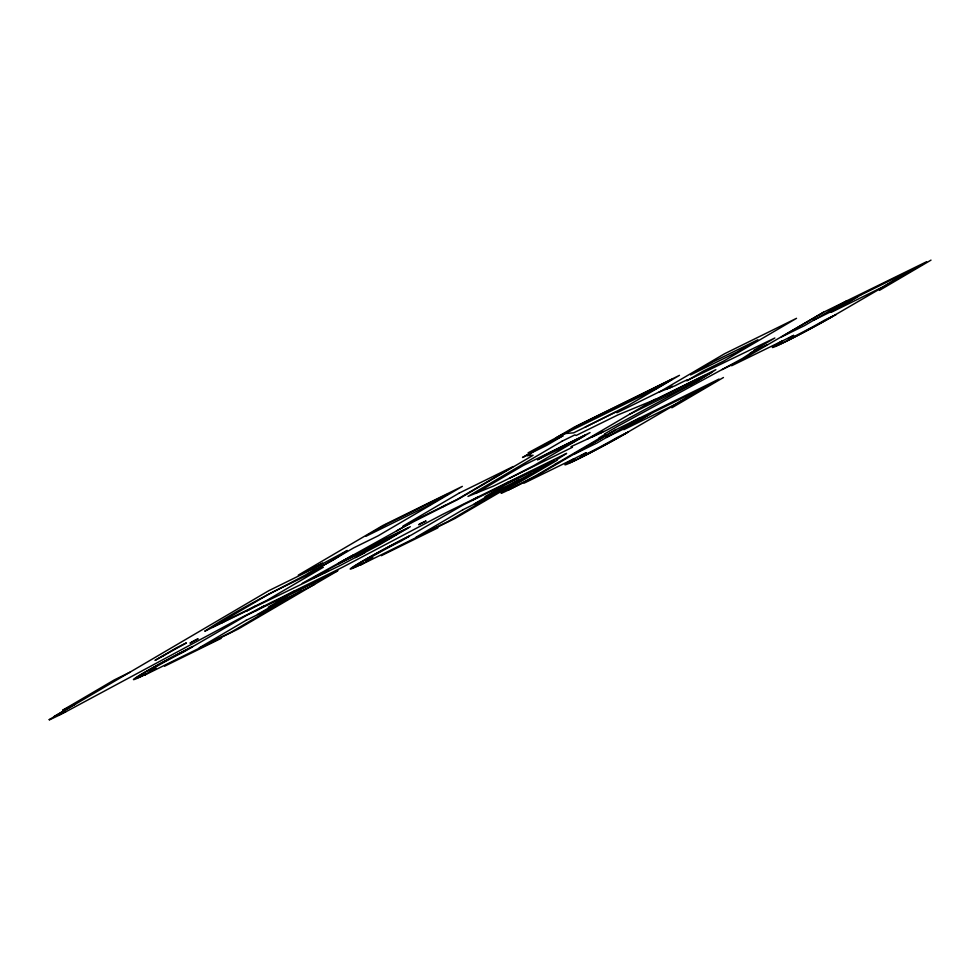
<?xml version="1.0" encoding="UTF-8"?>
<svg xmlns="http://www.w3.org/2000/svg" width="980" height="980" viewBox="0 0 980 980"><rect width="100%" height="100%" fill="white"/><g stroke="black" fill="none" stroke-linecap="round" stroke-linejoin="round"><path stroke-width="1.47" d="M65.648 711.897L238.74 618.944L272.661 601.671A23.679 0.87 -28.2 0 0 285.878 595.166L342.265 567.383L442.703 514.353L566.612 453.36L556.469 459.963L557.081 460.269L517.562 483.41A23.679 0.87 -28.2 0 0 501.895 492.487A23.679 0.87 -28.2 0 0 507.456 490.49L509 489.731A23.679 0.87 -28.2 0 0 520.27 483.912L536.195 475.447L599.576 438.244L598.964 437.95L605.297 434.226L604.685 433.932L617.302 426.471L742.362 358.521L754.539 350.571L753.939 350.264L774.837 338.002L686.674 380.718A23.679 0.87 -28.2 0 0 674.963 385.789L658.683 392.184L617.045 412.678L615.832 412.078L573.668 432.829L563.684 433.675L528.134 452.834L530.584 454.034L527.265 455.676L533.096 455.284L458.04 499.335L414.589 521.188A23.679 0.87 -28.2 0 0 400.551 528.747L302.281 583.333L384.589 539.306L410.302 526.701L379.554 544.745L340.44 565.374A23.679 0.87 -28.2 0 0 336.422 567.31L204.746 631.218C245.662 604.182 290.313 584.092 332.882 560.058A23.679 0.87 -28.2 0 0 336.863 557.596L347.349 550.454L312.583 569.135L268.863 590.658L64.999 710.316M49.086 719.712L64.986 710.329M49.355 719.479L49.6 719.749M335.662 572.014L337.929 570.507L246.727 615.293L194.628 645.551A41.442 1.519 -28.2 0 0 143.019 673.285A41.442 1.519 -28.2 0 0 145.395 674.448L146.559 673.762L144.305 675.269L238.189 629.05L335.662 572.014L289.406 594.787L268.3 607.171L314.555 584.399M552.34 461.507L554.607 460L463.418 504.786L411.306 535.043A41.442 1.519 -28.2 0 0 359.709 562.777A41.442 1.519 -28.2 0 0 362.073 563.941L363.237 563.255L360.983 564.762L454.879 518.543L552.34 461.507L506.084 484.279L484.978 496.664L531.246 473.891M54.194 716.417L75.558 703.873L62.708 710.194L114.28 679.924L129.789 672.292M311.652 569.601L322.69 563.12L298.275 575.138L382.678 525.599L462.352 486.374L377.949 535.925L353.523 547.943L331.938 560.609M221.847 622.802L224.677 621.136M246.36 611.336L255.523 605.959M255.425 610.957L264.098 605.861M321.011 573.471L313.11 578.114L328.533 570.519L324.76 572.737M338.333 563.316L353.216 555.048M396.41 531.05L414.479 520.441M286.27 595.767L294.943 590.683M529.396 453.446L522.512 457.488L530.058 453.777M556.37 437.619L574.096 427.207L679.471 375.34L627.886 405.622L585.146 427.182M278.577 602.112L257.483 614.497L280.611 603.116L301.705 590.72M355.605 557.559L364.928 552.61M441.735 507.358L445.324 505.264M475.704 493.393L523.271 465.476L590.082 432.584L533.818 465.61L509.196 478.363M472.103 500.449L478.179 496.885M658.903 392.294L724.575 353.743L796.532 318.316L723.853 360.983L703.285 371.102L687.274 380.497M502.948 485.272L509.024 481.707M669.095 388.252L672.452 386.279L666.51 389.207M495.255 491.605L474.161 503.99L497.289 492.609L518.396 480.225M586.885 439.334L655.179 399.252M600.397 433.111L603.08 431.531L592.288 436.847M690.471 384.858L711.688 372.412M616.004 429.62L524.08 483.152L574.452 458.518A41.442 1.519 -28.2 0 0 576.816 459.681A41.442 1.519 -28.2 0 0 628.425 431.947L627.139 432.584L719.063 379.052L616.004 429.62L573.802 454.389L596.93 443.009L639.132 418.24M823.555 312.228L731.631 365.748L782.003 341.113A41.442 1.519 -28.2 0 0 784.367 342.29A41.442 1.519 -28.2 0 0 835.977 314.555L834.691 315.18L926.566 261.746L823.555 312.228L781.354 336.998L804.482 325.617L846.683 300.836M671.864 407.79L723.448 377.508M879.415 290.386L931 260.117M331.216 561.026L330.444 561.479M329.648 561.932L328.815 562.398M327.969 562.888L327.075 563.39M326.168 563.892L325.238 564.407M324.294 564.933L323.314 565.472M322.334 566.011L321.342 566.55M320.338 567.101L319.321 567.653M318.304 568.204L317.275 568.755M316.258 569.294L315.229 569.846M314.213 570.385L313.208 570.911M65.587 711.933L64.68 712.399M312.204 571.438L311.211 571.965M310.231 572.467L309.276 572.969M62.781 713.391L64.619 712.436M63.1 713.22L60.834 714.395M308.332 573.447L307.414 573.925M59.082 715.29L60.772 714.42M59.388 715.13L49.858 719.663M834.96 307.72L858.088 296.34L836.994 308.725L813.865 320.105M648.405 403.233L704.939 375.401L686.184 386.402L629.638 414.234M750.276 353.07L766.728 344.972M722.138 369.583L738.589 361.498M378.17 542.761L407.741 528.208M627.408 425.112L650.536 413.732L629.442 426.116L606.302 437.509M160.634 657.102L164.493 655.216M554.803 464.52L559.163 462.376M507.897 490.27L531.038 478.889M381.293 555.697L437.84 527.865M164.615 666.204L221.162 638.372M272.183 606.583L286.074 599.148L272.183 606.583M488.861 496.088L502.752 488.653L488.861 496.088M621.994 429.069L635.885 421.633L622.055 428.995M829.545 311.677L843.437 304.229L829.545 311.677M385.814 524.606L365.883 536.305L427.562 505.937L447.493 494.251L385.814 524.606M176.608 647.731L154.999 660.41L186.408 642.905L176.608 647.731M269.378 593.794L213.113 626.832L267.087 600.262L323.351 567.236L269.378 593.794M194.224 640.675L190.01 643.149L198.107 638.801L194.224 640.675M155.942 668.25L147.27 673.346A38.281 1.409 -28.2 0 1 145.077 672.268A38.281 1.409 -28.2 0 1 192.754 646.641L184.081 651.737A23.679 0.87 -28.2 0 0 154.583 667.588A23.679 0.87 -28.2 0 0 155.942 668.25M348.843 557.755L338.296 563.941L387.125 539.907L397.672 533.708L348.843 557.755M459.179 493.099L402.915 526.138L456.888 499.567L513.153 466.541L459.179 493.099M545.125 444.577L528.722 454.218L546.705 445.361L563.12 435.72L545.125 444.577M246.139 620.303L199.246 647.829L231.366 632.014L278.259 604.489L246.139 620.303M579.572 424.842L563.169 434.483L655.681 388.938L672.096 379.309L579.572 424.842M420.824 523.442L418.632 524.729L426.092 520.993L420.824 523.442M562.03 441.221L467.975 496.431L493.442 486.105L572.369 447.297L571.034 446.635L606.632 430.232L698.385 380.608L715.865 369.693L655.51 399.399L617.768 414.981L576.13 435.475L574.917 434.875L562.03 441.221M549.192 452.944L537.469 459.816L573.447 442.103L585.17 435.23L549.192 452.944M372.621 557.755L363.948 562.839A38.281 1.409 -28.2 0 1 361.755 561.76A38.281 1.409 -28.2 0 1 409.432 536.146L400.759 541.23A23.679 0.87 -28.2 0 0 371.273 557.081A23.679 0.87 -28.2 0 0 372.621 557.755M711.627 362.551L690.533 374.936L736.789 352.175L757.895 339.778L711.627 362.551M462.817 509.796L415.924 537.322L448.056 521.507L494.949 493.981L462.817 509.796M653.109 412.47L623.807 429.669L675.196 404.373L704.51 387.161L653.109 412.47M860.661 295.066L831.359 312.277L882.76 286.969L912.062 269.769L860.661 295.066M793.567 335.43L784.061 340.109A38.281 1.409 -28.2 0 0 786.254 341.187A38.281 1.409 -28.2 0 0 833.919 315.56L824.413 320.24A23.679 0.87 -28.2 0 1 794.927 336.091A23.679 0.87 -28.2 0 1 793.567 335.43M586.016 452.821L576.51 457.501A38.281 1.409 -28.2 0 0 578.69 458.579A38.281 1.409 -28.2 0 0 626.367 432.964L616.861 437.644A23.679 0.87 -28.2 0 1 587.363 453.483A23.679 0.87 -28.2 0 1 586.016 452.821"/></g></svg>
